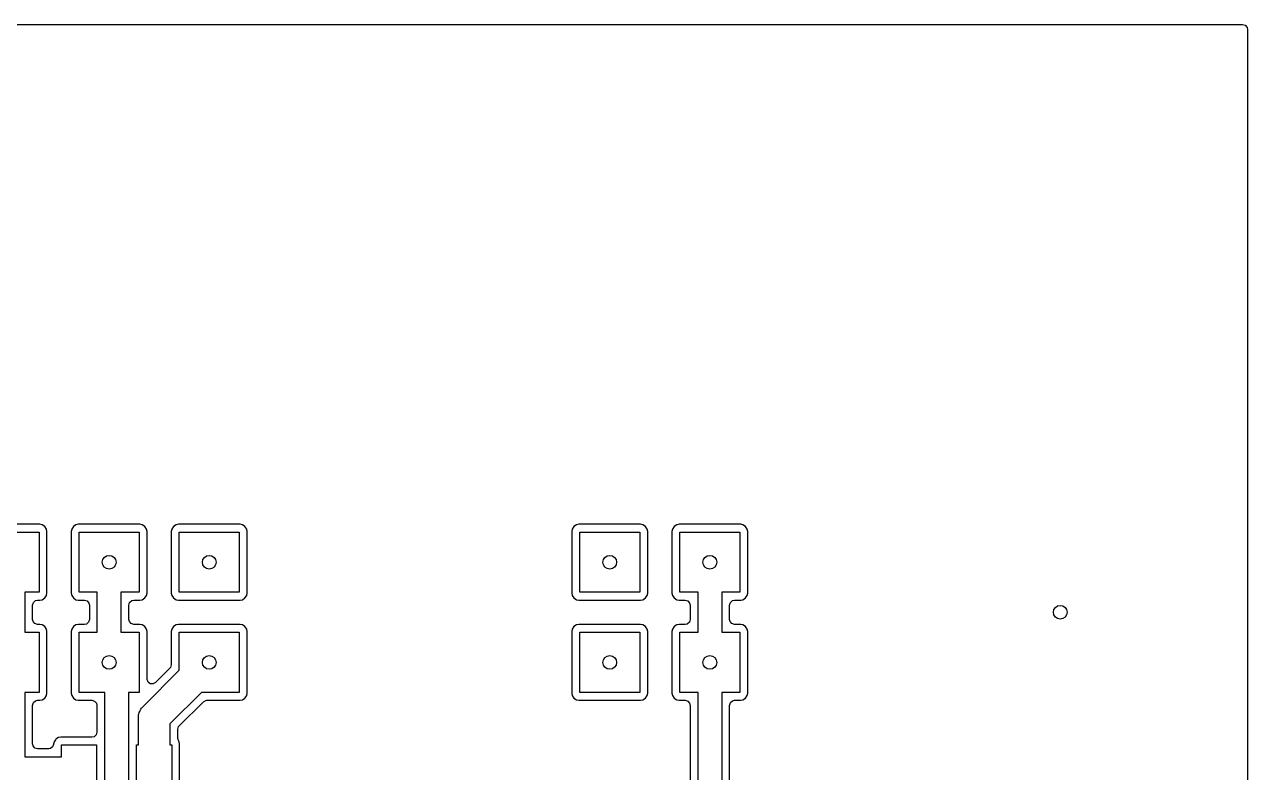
# Model space of a CAD drawing. Extents: x 0.01 to 1.99, y 0.01 to 1.59.
# Drawn here: x 0.765 to 1.987, y 0.84 to 1.587 of the extents above; entities that cross this region are included whole.
import ezdxf

# ---------------------------------------------------------------- set-up
doc = ezdxf.new("R2010")
doc.units = 0
doc.header["$MEASUREMENT"] = 0
doc.layers.add('BLACK', color=7, linetype='CONTINUOUS')

msp = doc.modelspace()

# ---------------------------------------------------------------- linework, layer by layer
at = {"layer": 'BLACK', "linetype": 'CONTINUOUS'}
for p, q in [((0.0179, 1.587), (1.9821, 1.587)), ((1.9821, 1.587), (1.9847, 1.5862)), ((1.9847, 1.5862), (1.9866, 1.5841)), ((1.9866, 1.5841), (1.987, 1.5821)), ((1.987, 1.5821), (1.987, 0.0179)), ((0.7808, 1.0879), (0.7192, 1.0879)), ((0.7831, 1.0874), (0.7808, 1.0879)), ((0.7857, 1.0857), (0.7831, 1.0874)), ((0.8169, 1.0874), (0.8143, 1.0857)), ((0.8192, 1.0879), (0.8169, 1.0874)), ((0.8808, 1.0879), (0.8192, 1.0879)), ((0.8831, 1.0874), (0.8808, 1.0879)), ((0.8857, 1.0857), (0.8831, 1.0874)), ((0.9169, 1.0874), (0.9143, 1.0857)), ((0.9192, 1.0879), (0.9169, 1.0874)), ((0.9808, 1.0879), (0.9192, 1.0879)), ((0.9831, 1.0874), (0.9808, 1.0879)), ((0.9857, 1.0857), (0.9831, 1.0874)), ((1.3169, 1.0874), (1.3143, 1.0857)), ((1.3192, 1.0879), (1.3169, 1.0874)), ((1.3808, 1.0879), (1.3192, 1.0879)), ((1.3831, 1.0874), (1.3808, 1.0879)), ((1.3857, 1.0857), (1.3831, 1.0874)), ((1.4169, 1.0874), (1.4143, 1.0857)), ((1.4192, 1.0879), (1.4169, 1.0874)), ((1.4808, 1.0879), (1.4192, 1.0879)), ((1.4831, 1.0874), (1.4808, 1.0879)), ((1.4857, 1.0857), (1.4831, 1.0874)), ((0.72, 1.08), (0.78, 1.08)), ((0.78, 1.08), (0.78, 1.02)), ((0.7874, 1.0831), (0.7857, 1.0857)), ((0.7879, 1.0808), (0.7874, 1.0831)), ((0.7879, 1.0192), (0.7879, 1.0808)), ((0.8126, 1.0831), (0.8121, 1.0808)), ((0.8121, 1.0808), (0.8121, 1.0192)), ((0.8143, 1.0857), (0.8126, 1.0831)), ((0.8126, 1.0831), (0.8126, 1.0831)), ((0.82, 1.02), (0.82, 1.08)), ((0.82, 1.08), (0.88, 1.08)), ((0.88, 1.08), (0.88, 1.02)), ((0.8874, 1.0831), (0.8857, 1.0857)), ((0.8879, 1.0808), (0.8874, 1.0831)), ((0.8879, 1.0192), (0.8879, 1.0808)), ((0.9126, 1.0831), (0.9121, 1.0808)), ((0.9121, 1.0808), (0.9121, 1.0192)), ((0.9143, 1.0857), (0.9126, 1.0831)), ((0.9126, 1.0831), (0.9126, 1.0831)), ((0.92, 1.02), (0.92, 1.08)), ((0.92, 1.08), (0.98, 1.08)), ((0.98, 1.08), (0.98, 1.02)), ((0.9874, 1.0831), (0.9857, 1.0857)), ((0.9879, 1.0808), (0.9874, 1.0831)), ((0.9879, 1.0192), (0.9879, 1.0808)), ((1.3126, 1.0831), (1.3121, 1.0808)), ((1.3121, 1.0808), (1.3121, 1.0192)), ((1.3143, 1.0857), (1.3126, 1.0831)), ((1.3126, 1.0831), (1.3126, 1.0831)), ((1.32, 1.02), (1.32, 1.08)), ((1.32, 1.08), (1.38, 1.08)), ((1.38, 1.08), (1.38, 1.02)), ((1.3874, 1.0831), (1.3857, 1.0857)), ((1.3879, 1.0808), (1.3874, 1.0831)), ((1.3879, 1.0192), (1.3879, 1.0808)), ((1.4126, 1.0831), (1.4121, 1.0808)), ((1.4121, 1.0808), (1.4121, 1.0192)), ((1.4143, 1.0857), (1.4126, 1.0831)), ((1.4126, 1.0831), (1.4126, 1.0831)), ((1.42, 1.02), (1.42, 1.08)), ((1.42, 1.08), (1.48, 1.08)), ((1.48, 1.08), (1.48, 1.02)), ((1.4874, 1.0831), (1.4857, 1.0857)), ((1.4879, 1.0808), (1.4874, 1.0831)), ((1.4879, 1.0192), (1.4879, 1.0808)), ((0.78, 1.02), (0.7657, 1.02)), ((0.7657, 1.02), (0.7657, 0.98)), ((0.7831, 1.0126), (0.7857, 1.0143)), ((0.7857, 1.0143), (0.7874, 1.0169)), ((0.7874, 1.0169), (0.7879, 1.0192)), ((0.8121, 1.0192), (0.8126, 1.0169)), ((0.8126, 1.0169), (0.8126, 1.0169)), ((0.8126, 1.0169), (0.8143, 1.0143)), ((0.8143, 1.0143), (0.8169, 1.0126)), ((0.8382, 1.02), (0.82, 1.02)), ((0.8382, 0.98), (0.8382, 1.02)), ((0.88, 1.02), (0.8618, 1.02)), ((0.8618, 1.02), (0.8618, 0.98)), ((0.8831, 1.0126), (0.8857, 1.0143)), ((0.8857, 1.0143), (0.8874, 1.0169)), ((0.8874, 1.0169), (0.8879, 1.0192)), ((0.8879, 1.0192), (0.8879, 1.0192)), ((0.9121, 1.0192), (0.9126, 1.0169)), ((0.9126, 1.0169), (0.9126, 1.0169)), ((0.9126, 1.0169), (0.9143, 1.0143)), ((0.9143, 1.0143), (0.9169, 1.0126)), ((0.98, 1.02), (0.92, 1.02)), ((0.9831, 1.0126), (0.9857, 1.0143)), ((0.9857, 1.0143), (0.9874, 1.0169)), ((0.9874, 1.0169), (0.9879, 1.0192)), ((0.9879, 1.0192), (0.9879, 1.0192)), ((1.3121, 1.0192), (1.3126, 1.0169)), ((1.3126, 1.0169), (1.3126, 1.0169)), ((1.3126, 1.0169), (1.3143, 1.0143)), ((1.3143, 1.0143), (1.3169, 1.0126)), ((1.38, 1.02), (1.32, 1.02)), ((1.3831, 1.0126), (1.3857, 1.0143)), ((1.3857, 1.0143), (1.3874, 1.0169)), ((1.3874, 1.0169), (1.3879, 1.0192)), ((1.4121, 1.0192), (1.4126, 1.0169)), ((1.4126, 1.0169), (1.4126, 1.0169)), ((1.4126, 1.0169), (1.4143, 1.0143)), ((1.4143, 1.0143), (1.4169, 1.0126)), ((1.4382, 1.02), (1.42, 1.02)), ((1.4382, 0.98), (1.4382, 1.02)), ((1.48, 1.02), (1.4618, 1.02)), ((1.4618, 1.02), (1.4618, 0.98)), ((1.4831, 1.0126), (1.4857, 1.0143)), ((1.4857, 1.0143), (1.4874, 1.0169)), ((1.4874, 1.0169), (1.4879, 1.0192)), ((0.7736, 1.0071), (0.7744, 1.0098)), ((0.7736, 0.9929), (0.7736, 1.0071)), ((0.7744, 1.0098), (0.7765, 1.0117)), ((0.7765, 1.0117), (0.7786, 1.0121)), ((0.7786, 1.0121), (0.7808, 1.0121)), ((0.7808, 1.0121), (0.7831, 1.0126)), ((0.7831, 1.0126), (0.7831, 1.0126)), ((0.8169, 1.0126), (0.8169, 1.0126)), ((0.8169, 1.0126), (0.8192, 1.0121)), ((0.8192, 1.0121), (0.8192, 1.0121)), ((0.8192, 1.0121), (0.8253, 1.0121)), ((0.8253, 1.0121), (0.828, 1.0113)), ((0.828, 1.0113), (0.8298, 1.0092)), ((0.8298, 1.0092), (0.8303, 1.0071)), ((0.8303, 1.0071), (0.8303, 0.9929)), ((0.8697, 1.0071), (0.8705, 1.0098)), ((0.8697, 0.9929), (0.8697, 1.0071)), ((0.8705, 1.0098), (0.8726, 1.0117)), ((0.8726, 1.0117), (0.8747, 1.0121)), ((0.8747, 1.0121), (0.8808, 1.0121)), ((0.8808, 1.0121), (0.8831, 1.0126)), ((0.8831, 1.0126), (0.8831, 1.0126)), ((0.9169, 1.0126), (0.9169, 1.0126)), ((0.9169, 1.0126), (0.9192, 1.0121)), ((0.9192, 1.0121), (0.9192, 1.0121)), ((0.9192, 1.0121), (0.9808, 1.0121)), ((0.9808, 1.0121), (0.9831, 1.0126)), ((0.9831, 1.0126), (0.9831, 1.0126)), ((1.3169, 1.0126), (1.3169, 1.0126)), ((1.3169, 1.0126), (1.3192, 1.0121)), ((1.3192, 1.0121), (1.3192, 1.0121)), ((1.3192, 1.0121), (1.3808, 1.0121)), ((1.3808, 1.0121), (1.3831, 1.0126)), ((1.3831, 1.0126), (1.3831, 1.0126)), ((1.4169, 1.0126), (1.4169, 1.0126)), ((1.4169, 1.0126), (1.4192, 1.0121)), ((1.4192, 1.0121), (1.4192, 1.0121)), ((1.4192, 1.0121), (1.4253, 1.0121)), ((1.4253, 1.0121), (1.428, 1.0113)), ((1.428, 1.0113), (1.4298, 1.0092)), ((1.4298, 1.0092), (1.4303, 1.0071)), ((1.4303, 1.0071), (1.4303, 0.9929)), ((1.4697, 1.0071), (1.4705, 1.0098)), ((1.4697, 0.9929), (1.4697, 1.0071)), ((1.4705, 1.0098), (1.4726, 1.0117)), ((1.4726, 1.0117), (1.4747, 1.0121)), ((1.4747, 1.0121), (1.4808, 1.0121)), ((1.4808, 1.0121), (1.4831, 1.0126)), ((1.4831, 1.0126), (1.4831, 1.0126)), ((0.7741, 0.9908), (0.7736, 0.9929)), ((0.7759, 0.9887), (0.7741, 0.9908)), ((0.8295, 0.9902), (0.8274, 0.9883)), ((0.8303, 0.9929), (0.8295, 0.9902)), ((0.8702, 0.9908), (0.8697, 0.9929)), ((0.872, 0.9887), (0.8702, 0.9908)), ((1.4295, 0.9902), (1.4274, 0.9883)), ((1.4303, 0.9929), (1.4295, 0.9902)), ((1.4702, 0.9908), (1.4697, 0.9929)), ((1.472, 0.9887), (1.4702, 0.9908)), ((0.7657, 0.98), (0.78, 0.98)), ((0.7786, 0.9879), (0.7759, 0.9887)), ((0.7808, 0.9879), (0.7786, 0.9879)), ((0.78, 0.98), (0.78, 0.92)), ((0.7831, 0.9874), (0.7808, 0.9879)), ((0.7808, 0.9879), (0.7808, 0.9879)), ((0.7857, 0.9857), (0.7831, 0.9874)), ((0.7874, 0.9831), (0.7857, 0.9857)), ((0.7879, 0.9808), (0.7874, 0.9831)), ((0.7879, 0.9192), (0.7879, 0.9808)), ((0.8126, 0.9831), (0.8121, 0.9808)), ((0.8121, 0.9808), (0.8121, 0.9192)), ((0.8143, 0.9857), (0.8126, 0.9831)), ((0.8126, 0.9831), (0.8126, 0.9831)), ((0.8169, 0.9874), (0.8143, 0.9857)), ((0.8192, 0.9879), (0.8169, 0.9874)), ((0.8253, 0.9879), (0.8192, 0.9879)), ((0.82, 0.92), (0.82, 0.98)), ((0.82, 0.98), (0.8382, 0.98)), ((0.8274, 0.9883), (0.8253, 0.9879)), ((0.8618, 0.98), (0.88, 0.98)), ((0.8747, 0.9879), (0.872, 0.9887)), ((0.8808, 0.9879), (0.8747, 0.9879)), ((0.88, 0.98), (0.88, 0.92)), ((0.8831, 0.9874), (0.8808, 0.9879)), ((0.8808, 0.9879), (0.8808, 0.9879)), ((0.8857, 0.9857), (0.8831, 0.9874)), ((0.8874, 0.9831), (0.8857, 0.9857)), ((0.8879, 0.9808), (0.8874, 0.9831)), ((0.8879, 0.9333), (0.8879, 0.9808)), ((0.8879, 0.9808), (0.8879, 0.9808)), ((0.9126, 0.9831), (0.9121, 0.9808)), ((0.9121, 0.9808), (0.9121, 0.9476)), ((0.9143, 0.9857), (0.9126, 0.9831)), ((0.9126, 0.9831), (0.9126, 0.9831)), ((0.9169, 0.9874), (0.9143, 0.9857)), ((0.9192, 0.9879), (0.9169, 0.9874)), ((0.9808, 0.9879), (0.9192, 0.9879)), ((0.92, 0.9423), (0.92, 0.98)), ((0.92, 0.98), (0.98, 0.98)), ((0.98, 0.98), (0.98, 0.92)), ((0.9831, 0.9874), (0.9808, 0.9879)), ((0.9857, 0.9857), (0.9831, 0.9874)), ((0.9874, 0.9831), (0.9857, 0.9857)), ((0.9879, 0.9808), (0.9874, 0.9831)), ((0.9879, 0.9192), (0.9879, 0.9808)), ((1.3126, 0.9831), (1.3121, 0.9808)), ((1.3121, 0.9808), (1.3121, 0.9192)), ((1.3143, 0.9857), (1.3126, 0.9831)), ((1.3126, 0.9831), (1.3126, 0.9831)), ((1.3169, 0.9874), (1.3143, 0.9857)), ((1.3192, 0.9879), (1.3169, 0.9874)), ((1.3808, 0.9879), (1.3192, 0.9879)), ((1.32, 0.92), (1.32, 0.98)), ((1.32, 0.98), (1.38, 0.98)), ((1.38, 0.98), (1.38, 0.92)), ((1.3831, 0.9874), (1.3808, 0.9879)), ((1.3857, 0.9857), (1.3831, 0.9874)), ((1.3874, 0.9831), (1.3857, 0.9857)), ((1.3879, 0.9808), (1.3874, 0.9831)), ((1.3879, 0.9192), (1.3879, 0.9808)), ((1.4126, 0.9831), (1.4121, 0.9808)), ((1.4121, 0.9808), (1.4121, 0.9192)), ((1.4143, 0.9857), (1.4126, 0.9831)), ((1.4126, 0.9831), (1.4126, 0.9831)), ((1.4169, 0.9874), (1.4143, 0.9857)), ((1.4192, 0.9879), (1.4169, 0.9874)), ((1.4253, 0.9879), (1.4192, 0.9879)), ((1.42, 0.92), (1.42, 0.98)), ((1.42, 0.98), (1.4382, 0.98)), ((1.4274, 0.9883), (1.4253, 0.9879)), ((1.4618, 0.98), (1.48, 0.98)), ((1.4747, 0.9879), (1.472, 0.9887)), ((1.4808, 0.9879), (1.4747, 0.9879)), ((1.48, 0.98), (1.48, 0.92)), ((1.4831, 0.9874), (1.4808, 0.9879)), ((1.4808, 0.9879), (1.4808, 0.9879)), ((1.4857, 0.9857), (1.4831, 0.9874)), ((1.4874, 0.9831), (1.4857, 0.9857)), ((1.4879, 0.9808), (1.4874, 0.9831)), ((1.4879, 0.9192), (1.4879, 0.9808)), ((0.8839, 0.9061), (0.92, 0.9423)), ((0.9107, 0.9441), (0.8964, 0.9298)), ((0.9113, 0.9449), (0.9107, 0.9441)), ((0.9121, 0.9476), (0.9113, 0.9449)), ((0.8879, 0.933), (0.8879, 0.9333)), ((0.8889, 0.9303), (0.8879, 0.933)), ((0.8911, 0.9287), (0.8889, 0.9303)), ((0.8939, 0.9285), (0.8911, 0.9287)), ((0.8964, 0.9298), (0.8939, 0.9285)), ((0.78, 0.92), (0.7657, 0.92)), ((0.7657, 0.92), (0.7657, 0.8557)), ((0.7857, 0.9143), (0.7874, 0.9169)), ((0.7874, 0.9169), (0.7879, 0.9192)), ((0.8121, 0.9192), (0.8126, 0.9169)), ((0.8126, 0.9169), (0.8126, 0.9169)), ((0.8126, 0.9169), (0.8143, 0.9143)), ((0.8457, 0.92), (0.82, 0.92)), ((0.8457, 0.7875), (0.8457, 0.92)), ((0.88, 0.92), (0.8693, 0.92)), ((0.8693, 0.92), (0.8693, 0.7875)), ((0.9423, 0.92), (0.9107, 0.8885)), ((0.98, 0.92), (0.9423, 0.92)), ((0.9857, 0.9143), (0.9874, 0.9169)), ((0.9874, 0.9169), (0.9879, 0.9192)), ((0.9879, 0.9192), (0.9879, 0.9192)), ((1.3121, 0.9192), (1.3126, 0.9169)), ((1.3126, 0.9169), (1.3126, 0.9169)), ((1.3126, 0.9169), (1.3143, 0.9143)), ((1.38, 0.92), (1.32, 0.92)), ((1.3857, 0.9143), (1.3874, 0.9169)), ((1.3874, 0.9169), (1.3879, 0.9192)), ((1.4121, 0.9192), (1.4126, 0.9169)), ((1.4126, 0.9169), (1.4126, 0.9169)), ((1.4126, 0.9169), (1.4143, 0.9143)), ((1.4382, 0.92), (1.42, 0.92)), ((1.4382, 0.6502), (1.4382, 0.92)), ((1.48, 0.92), (1.4618, 0.92)), ((1.4618, 0.92), (1.4618, 0.6502)), ((1.4857, 0.9143), (1.4874, 0.9169)), ((1.4874, 0.9169), (1.4879, 0.9192)), ((0.7736, 0.9071), (0.7744, 0.9098)), ((0.7736, 0.8686), (0.7736, 0.9071)), ((0.7744, 0.9098), (0.7765, 0.9117)), ((0.7765, 0.9117), (0.7786, 0.9121)), ((0.7786, 0.9121), (0.7808, 0.9121)), ((0.7808, 0.9121), (0.7831, 0.9126)), ((0.7831, 0.9126), (0.7857, 0.9143)), ((0.7831, 0.9126), (0.7831, 0.9126)), ((0.8143, 0.9143), (0.8169, 0.9126)), ((0.8169, 0.9126), (0.8169, 0.9126)), ((0.8169, 0.9126), (0.8192, 0.9121)), ((0.8192, 0.9121), (0.8192, 0.9121)), ((0.8192, 0.9121), (0.8328, 0.9121)), ((0.8328, 0.9121), (0.8355, 0.9113)), ((0.8355, 0.9113), (0.8373, 0.9092)), ((0.8373, 0.9092), (0.8378, 0.9071)), ((0.8378, 0.9071), (0.8378, 0.8804)), ((0.8817, 0.9032), (0.8823, 0.9043)), ((0.8823, 0.9043), (0.8831, 0.9051)), ((0.8831, 0.9051), (0.8839, 0.9061)), ((0.9201, 0.8867), (0.9441, 0.9107)), ((0.9441, 0.9107), (0.9465, 0.912)), ((0.9465, 0.912), (0.9476, 0.9121)), ((0.9476, 0.9121), (0.9808, 0.9121)), ((0.9808, 0.9121), (0.9831, 0.9126)), ((0.9831, 0.9126), (0.9857, 0.9143)), ((0.9831, 0.9126), (0.9831, 0.9126)), ((1.3143, 0.9143), (1.3169, 0.9126)), ((1.3169, 0.9126), (1.3169, 0.9126)), ((1.3169, 0.9126), (1.3192, 0.9121)), ((1.3192, 0.9121), (1.3192, 0.9121)), ((1.3192, 0.9121), (1.3808, 0.9121)), ((1.3808, 0.9121), (1.3831, 0.9126)), ((1.3831, 0.9126), (1.3857, 0.9143)), ((1.3831, 0.9126), (1.3831, 0.9126)), ((1.4143, 0.9143), (1.4169, 0.9126)), ((1.4169, 0.9126), (1.4169, 0.9126)), ((1.4169, 0.9126), (1.4192, 0.9121)), ((1.4192, 0.9121), (1.4192, 0.9121)), ((1.4192, 0.9121), (1.4253, 0.9121)), ((1.4253, 0.9121), (1.428, 0.9113)), ((1.428, 0.9113), (1.4298, 0.9092)), ((1.4298, 0.9092), (1.4303, 0.9071)), ((1.4303, 0.9071), (1.4303, 0.6548)), ((1.4697, 0.9071), (1.4705, 0.9098)), ((1.4697, 0.6548), (1.4697, 0.9071)), ((1.4705, 0.9098), (1.4726, 0.9117)), ((1.4726, 0.9117), (1.4747, 0.9121)), ((1.4747, 0.9121), (1.4808, 0.9121)), ((1.4808, 0.9121), (1.4831, 0.9126)), ((1.4831, 0.9126), (1.4857, 0.9143)), ((1.4831, 0.9126), (1.4831, 0.9126)), ((0.8793, 0.895), (0.8794, 0.8962)), ((0.8793, 0.8675), (0.8793, 0.895)), ((0.8794, 0.8975), (0.8798, 0.8986)), ((0.8794, 0.8962), (0.8794, 0.8975)), ((0.8798, 0.8986), (0.88, 0.8999)), ((0.88, 0.8999), (0.8806, 0.901)), ((0.8806, 0.901), (0.881, 0.9021)), ((0.881, 0.9021), (0.8817, 0.9032)), ((0.8378, 0.8804), (0.837, 0.8777)), ((0.9107, 0.8885), (0.9107, 0.8675)), ((0.9186, 0.8832), (0.9194, 0.8858)), ((0.9186, 0.874), (0.9186, 0.8832)), ((0.9194, 0.8858), (0.9201, 0.8867)), ((0.7741, 0.8665), (0.7736, 0.8686)), ((0.7946, 0.8681), (0.7935, 0.8655)), ((0.7951, 0.8706), (0.7946, 0.8683)), ((0.7946, 0.8683), (0.7946, 0.8681)), ((0.7964, 0.8725), (0.7951, 0.8706)), ((0.7951, 0.8706), (0.7951, 0.8706)), ((0.7968, 0.8732), (0.7964, 0.8725)), ((0.7994, 0.8749), (0.7968, 0.8732)), ((0.8017, 0.8754), (0.7994, 0.8749)), ((0.8328, 0.8754), (0.8017, 0.8754)), ((0.8025, 0.8557), (0.8025, 0.8675)), ((0.8025, 0.8675), (0.8375, 0.8675)), ((0.8349, 0.8758), (0.8328, 0.8754)), ((0.837, 0.8777), (0.8349, 0.8758)), ((0.8375, 0.8675), (0.8375, 0.8125)), ((0.8775, 0.8125), (0.8775, 0.8675)), ((0.8775, 0.8675), (0.8793, 0.8675)), ((0.9107, 0.8675), (0.9125, 0.8675)), ((0.9125, 0.8675), (0.9125, 0.8125)), ((0.9186, 0.8739), (0.9186, 0.874)), ((0.9195, 0.8713), (0.9186, 0.8739)), ((0.9199, 0.8706), (0.9195, 0.8713)), ((0.9204, 0.8683), (0.9199, 0.8706)), ((0.9204, 0.8117), (0.9204, 0.8683)), ((0.7657, 0.8557), (0.771, 0.8557)), ((0.771, 0.8557), (0.8025, 0.8557)), ((0.7759, 0.8644), (0.7741, 0.8665)), ((0.7786, 0.8636), (0.7759, 0.8644)), ((0.7897, 0.8636), (0.7786, 0.8636)), ((0.7913, 0.8639), (0.7897, 0.8636)), ((0.7935, 0.8655), (0.7913, 0.8639))]:
    msp.add_line(p, q, dxfattribs=at)
at = {"layer": 'BLACK'}
for centre in [(0.85, 1.05), (0.95, 1.05), (1.35, 1.05), (1.45, 1.05), (1.8, 1), (0.85, 0.95), (0.95, 0.95), (1.35, 0.95), (1.45, 0.95)]:
    msp.add_circle(centre, 0.00689, dxfattribs=at)

doc.saveas('drawing.dxf')
